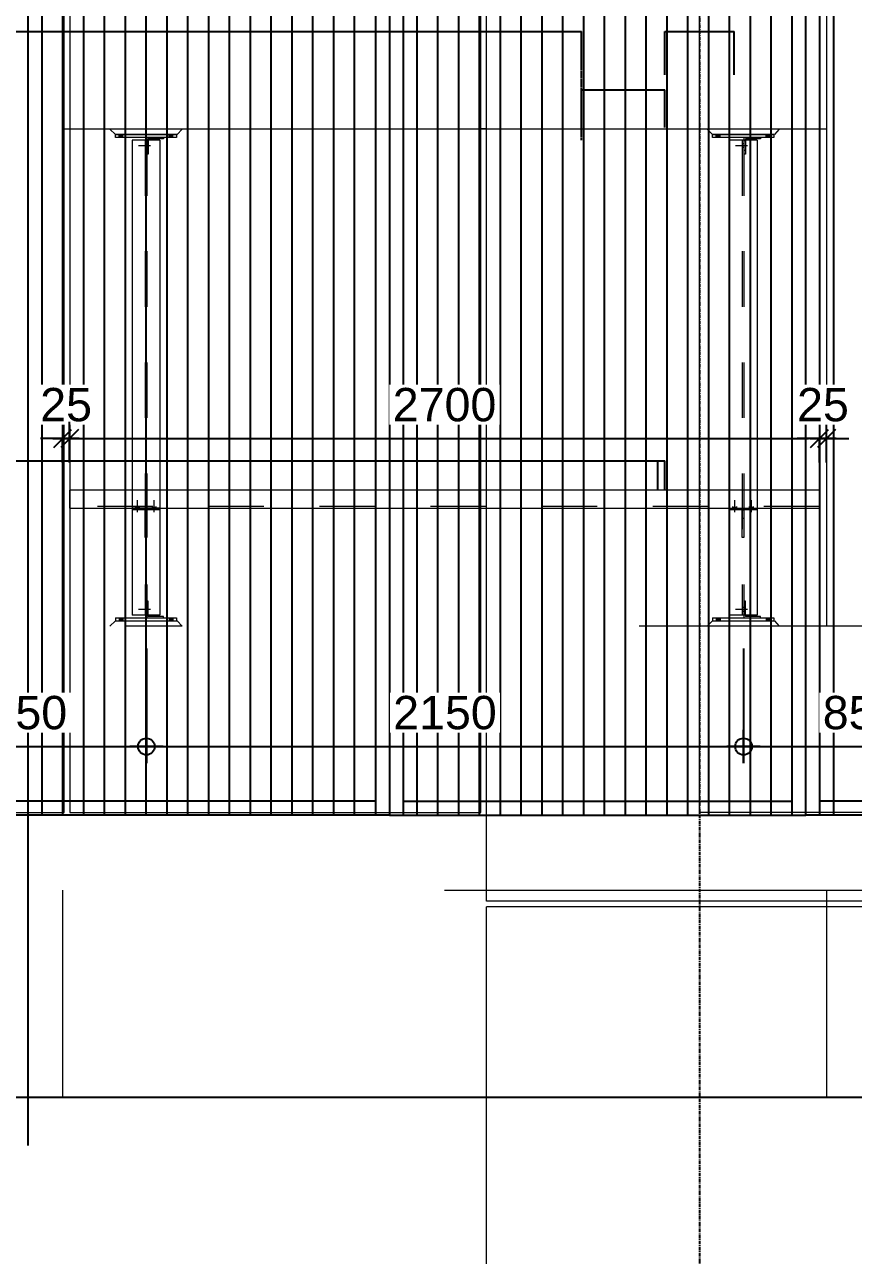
# Model space of a CAD drawing. Header units: millimetres. Extents: x 663313 to 1226001, y 1431724 to 1620898.
# Drawn here: x 1054395 to 1057379, y 1511690 to 1516121 of the extents above; entities that cross this region are included whole.
import ezdxf

# ---------------------------------------------------------------- set-up
doc = ezdxf.new("R2010")
doc.units = ezdxf.units.MM
for name, pattern in [('Grid Line', [22.225, 12.7, -3.175, 3.175, -3.175]), ('HIDDEN', [0.375, 0.25, -0.125]), ('XKITLINE00', [0]), ('XKITLINE02', [4, 2, -2])]:
    doc.linetypes.add(name, pattern=pattern)
doc.layers.add('000 - 0_HIDE_OBJ_FRAMING_DEF_SUB', color=7, linetype='Continuous', plot=False)
for name, color, linetype, lineweight in [('A-FLOR-E', 7, 'Continuous', 9), ('A-GENM', 7, 'Continuous', 9), ('Bolt', 7, 'Continuous', 0), ('Part', 7, 'Continuous', 0)]:
    doc.layers.add(name, color=color, linetype=linetype, lineweight=lineweight)
doc.layers.add('DIM', color=7, linetype='Continuous')
doc.styles.add('Arial', font='arial.ttf')
doc.dimstyles.new('Dim - 40 - Cen', dxfattribs={"dimscale": 0.04, "dimtxt": 3, "dimasz": 1, "dimexe": 0, "dimexo": 2.5, "dimgap": 1.5, "dimtad": 1, "dimdec": 0, "dimlfac": 1000, "dimzin": 1, "dimdsep": 46, "dimtxsty": 'Arial', "dimblk": 'CEN1', "dimcen": 0.09, "dimclrd": 7, "dimclre": 7, "dimclrt": 7, "dimadec": 0, "dimazin": 0, "dimtfac": 1, "dimtdec": 0, "dimtix": 1, "dimtofl": 0, "dimtmove": 2, "dimatfit": 3, "dimfxl": 1, "dimtfill": 1, "dimtfillclr": 256, "dimtolj": 1, "dimtzin": 0, "dimarcsym": 0})
doc.dimstyles.new('Dim - 40 - End', dxfattribs={"dimscale": 0.04, "dimtxt": 3, "dimasz": 1, "dimexe": 0, "dimexo": 2.5, "dimgap": 1.5, "dimtad": 1, "dimdec": 0, "dimlfac": 1000, "dimzin": 1, "dimdsep": 46, "dimtxsty": 'Arial', "dimblk": 'END', "dimcen": 0.09, "dimclrd": 7, "dimclre": 7, "dimclrt": 7, "dimadec": 0, "dimazin": 0, "dimtfac": 1, "dimtdec": 0, "dimtix": 1, "dimtofl": 0, "dimtmove": 2, "dimatfit": 3, "dimfxl": 1, "dimtfill": 1, "dimtfillclr": 256, "dimtolj": 1, "dimtzin": 0, "dimarcsym": 0})

# ---------------------------------------------------------------- blocks, each defined once
blk = doc.blocks.new('*A27421196')
at = {"layer": '000 - 0_HIDE_OBJ_FRAMING_DEF_SUB', "color": 7, "linetype": 'XKITLINE02', "lineweight": 0}
for p, q in [((307.90058, 11.882036), (307.90058, 43.148703)), ((307.90058, -8.117964), (307.90058, 11.748703))]:
    blk.add_line(p, q, dxfattribs=at)
at = {"layer": '000 - 0_HIDE_OBJ_FRAMING_DEF_SUB', "color": 7, "linetype": 'XKITLINE00', "lineweight": 0}
for p, q in [((307.900591, 11.882036), (307.900591, 43.148703)), ((317.767257, 11.882036), (307.90058, 11.882036)), ((317.767257, 11.748703), (307.90058, 11.748703)), ((307.900591, -8.117964), (307.900591, 11.748703))]:
    blk.add_line(p, q, dxfattribs=at)
blk = doc.blocks.new('3')
at = {"layer": '000 - 0_HIDE_OBJ_FRAMING_DEF_SUB', "color": 7, "linetype": 'XKITLINE00', "lineweight": 0}
blk.add_line((663618.5508, 1524737.6681), (663618.5308, 1524737.6681), dxfattribs=at)
for points in [[(663614.0308, 1524739.5781), (663614.0308, 1524735.2081), (663612.5508, 1524735.2081), (663612.5508, 1524739.5781)], [(663615.5508, 1524739.5781), (663615.5508, 1524735.2081), (663617.0308, 1524735.2081), (663617.0308, 1524739.5781)], [(663617.0508, 1524739.5781), (663617.0508, 1524735.2081), (663618.5308, 1524735.2081), (663618.5308, 1524739.5781)]]:
    blk.add_lwpolyline(points, close=True, dxfattribs=at)
at = {"layer": '000 - 0_HIDE_OBJ_FRAMING_DEF_SUB', "color": 7, "lineweight": 0, "xscale": 0.15, "yscale": 0.15, "zscale": 0.15}
blk.add_blockref('*A27421196', (663572.3657, 1524733.1057), dxfattribs=at)
blk = doc.blocks.new('END')
at = {"color": 7}
for p, q in [((0, 1.5), (0, -1.5)), ((1.5, 0), (-1.5, 0)), ((-0.8, -0.8), (0.8, 0.8))]:
    blk.add_line(p, q, dxfattribs=at)
blk = doc.blocks.new('*D5283')
at = {"layer": '000 - 0_HIDE_OBJ_FRAMING_DEF_SUB', "color": 7, "lineweight": -2, "transparency": 16777216}
for p, q in [((1054249.8, 1515961.6), (1054249.8, 1516096.4)), ((1054249.9, 1516096.4), (1056399.8, 1516096.4)), ((1056399.8, 1515961.6), (1056399.8, 1516096.4))]:
    blk.add_line(p, q, dxfattribs=at)
at = {"layer": 'Defpoints', "color": 7, "transparency": 16777216}
for p in [(1056399.8, 1516096.4), (1054249.8, 1515961.5), (1056399.8, 1515961.5)]:
    blk.add_point(p, dxfattribs=at)
at = {"layer": '000 - 0_HIDE_OBJ_FRAMING_DEF_SUB', "color": 7, "lineweight": -2, "transparency": 16777216, "xscale": 0.04, "yscale": 0.04, "zscale": 0.04, "rotation": 180}
blk.add_blockref('END', (1054249.8, 1516096.4), dxfattribs=at)
at = {"layer": '000 - 0_HIDE_OBJ_FRAMING_DEF_SUB', "color": 7, "lineweight": -2, "transparency": 16777216, "xscale": 0.04, "yscale": 0.04, "zscale": 0.04}
blk.add_blockref('END', (1056399.8, 1516096.4), dxfattribs=at)
at = {"layer": '000 - 0_HIDE_OBJ_FRAMING_DEF_SUB', "color": 7, "transparency": 16777216, "insert": (1055324.8, 1516096.5), "char_height": 0.12, "attachment_point": 5, "style": 'Arial', "bg_fill": 3, "box_fill_scale": 1.1, "bg_fill_color": 256, "bg_fill_true_color": 13158600, "bg_fill_transparency": 0}
blk.add_mtext('\\A1;2150000', dxfattribs=at)
blk = doc.blocks.new('*D5284')
at = {"layer": '000 - 0_HIDE_OBJ_FRAMING_DEF_SUB', "color": 7, "lineweight": -2, "transparency": 16777216}
for p, q in [((1056399.6, 1515750.1), (1056399.6, 1515886.3)), ((1056399.6, 1515886.3), (1056699.8, 1515886.3)), ((1056699.8, 1515750.1), (1056699.8, 1515886.3))]:
    blk.add_line(p, q, dxfattribs=at)
at = {"layer": 'Defpoints', "color": 7, "transparency": 16777216}
for p in [(1056699.8, 1515886.3), (1056399.6, 1515750), (1056699.8, 1515750)]:
    blk.add_point(p, dxfattribs=at)
at = {"layer": '000 - 0_HIDE_OBJ_FRAMING_DEF_SUB', "color": 7, "lineweight": -2, "transparency": 16777216, "xscale": 0.04, "yscale": 0.04, "zscale": 0.04, "rotation": 180}
blk.add_blockref('END', (1056399.6, 1515886.3), dxfattribs=at)
at = {"layer": '000 - 0_HIDE_OBJ_FRAMING_DEF_SUB', "color": 7, "lineweight": -2, "transparency": 16777216, "xscale": 0.04, "yscale": 0.04, "zscale": 0.04}
blk.add_blockref('END', (1056699.8, 1515886.3), dxfattribs=at)
at = {"layer": '000 - 0_HIDE_OBJ_FRAMING_DEF_SUB', "color": 7, "transparency": 16777216, "insert": (1056549.7, 1515886.4), "char_height": 0.12, "attachment_point": 5, "style": 'Arial', "bg_fill": 3, "box_fill_scale": 1.1, "bg_fill_color": 256, "bg_fill_true_color": 13158600, "bg_fill_transparency": 0}
blk.add_mtext('\\A1;300262', dxfattribs=at)
blk = doc.blocks.new('*D5285')
at = {"layer": '000 - 0_HIDE_OBJ_FRAMING_DEF_SUB', "color": 7, "lineweight": -2, "transparency": 16777216}
for p, q in [((1056699.6, 1515940.1), (1056699.6, 1516096.4)), ((1056699.6, 1516096.4), (1056949.8, 1516096.4)), ((1056949.8, 1515940.1), (1056949.8, 1516096.4))]:
    blk.add_line(p, q, dxfattribs=at)
at = {"layer": 'Defpoints', "color": 7, "transparency": 16777216}
for p in [(1056949.8, 1516096.4), (1056699.6, 1515940), (1056949.8, 1515940)]:
    blk.add_point(p, dxfattribs=at)
at = {"layer": '000 - 0_HIDE_OBJ_FRAMING_DEF_SUB', "color": 7, "lineweight": -2, "transparency": 16777216, "xscale": 0.04, "yscale": 0.04, "zscale": 0.04, "rotation": 180}
blk.add_blockref('END', (1056699.6, 1516096.4), dxfattribs=at)
at = {"layer": '000 - 0_HIDE_OBJ_FRAMING_DEF_SUB', "color": 7, "lineweight": -2, "transparency": 16777216, "xscale": 0.04, "yscale": 0.04, "zscale": 0.04}
blk.add_blockref('END', (1056949.8, 1516096.4), dxfattribs=at)
at = {"layer": '000 - 0_HIDE_OBJ_FRAMING_DEF_SUB', "color": 7, "transparency": 16777216, "insert": (1056824.7, 1516096.5), "char_height": 0.12, "attachment_point": 5, "style": 'Arial', "bg_fill": 3, "box_fill_scale": 1.1, "bg_fill_color": 256, "bg_fill_true_color": 13158600, "bg_fill_transparency": 0}
blk.add_mtext('\\A1;250262', dxfattribs=at)
blk = doc.blocks.new('*D5296')
at = {"layer": '000 - 0_HIDE_OBJ_FRAMING_DEF_SUB', "color": 7, "lineweight": -2, "transparency": 16777216}
for p, q in [((1053974.8, 1514448.1), (1053974.8, 1514550.8)), ((1053974.9, 1514550.8), (1056674.8, 1514550.8)), ((1056674.8, 1514448.1), (1056674.8, 1514550.8))]:
    blk.add_line(p, q, dxfattribs=at)
at = {"layer": 'Defpoints', "color": 7, "transparency": 16777216}
for p in [(1056674.8, 1514550.8), (1053974.8, 1514448), (1056674.8, 1514448)]:
    blk.add_point(p, dxfattribs=at)
at = {"layer": '000 - 0_HIDE_OBJ_FRAMING_DEF_SUB', "color": 7, "lineweight": -2, "transparency": 16777216, "xscale": 0.04, "yscale": 0.04, "zscale": 0.04, "rotation": 180}
blk.add_blockref('END', (1053974.8, 1514550.8), dxfattribs=at)
at = {"layer": '000 - 0_HIDE_OBJ_FRAMING_DEF_SUB', "color": 7, "lineweight": -2, "transparency": 16777216, "xscale": 0.04, "yscale": 0.04, "zscale": 0.04}
blk.add_blockref('END', (1056674.8, 1514550.8), dxfattribs=at)
at = {"layer": '000 - 0_HIDE_OBJ_FRAMING_DEF_SUB', "color": 7, "transparency": 16777216, "insert": (1055324.8, 1514550.9), "char_height": 0.12, "attachment_point": 5, "style": 'Arial', "bg_fill": 3, "box_fill_scale": 1.1, "bg_fill_color": 256, "bg_fill_true_color": 13158600, "bg_fill_transparency": 0}
blk.add_mtext('\\A1;2700000', dxfattribs=at)
blk = doc.blocks.new('*D5297')
at = {"layer": '000 - 0_HIDE_OBJ_FRAMING_DEF_SUB', "color": 7, "lineweight": -2, "transparency": 16777216}
for p, q in [((1056674.8, 1514448.1), (1056674.8, 1514550.8)), ((1056674.9, 1514550.8), (1056699.5, 1514550.8)), ((1056699.6, 1514448.1), (1056699.6, 1514550.8))]:
    blk.add_line(p, q, dxfattribs=at)
at = {"layer": 'Defpoints', "color": 7, "transparency": 16777216}
for p in [(1056674.8, 1514448), (1056699.6, 1514448)]:
    blk.add_point(p, dxfattribs=at)
at = {"layer": '000 - 0_HIDE_OBJ_FRAMING_DEF_SUB', "color": 7, "lineweight": -2, "transparency": 16777216, "xscale": 0.04, "yscale": 0.04, "zscale": 0.04, "rotation": 180}
blk.add_blockref('END', (1056674.8, 1514550.8), dxfattribs=at)
at = {"layer": '000 - 0_HIDE_OBJ_FRAMING_DEF_SUB', "color": 7, "lineweight": -2, "transparency": 16777216, "xscale": 0.04, "yscale": 0.04, "zscale": 0.04}
blk.add_blockref('END', (1056699.6, 1514550.8), dxfattribs=at)
at = {"layer": '000 - 0_HIDE_OBJ_FRAMING_DEF_SUB', "color": 7, "transparency": 16777216, "insert": (1056687.2, 1514550.9), "char_height": 0.12, "attachment_point": 5, "style": 'Arial', "bg_fill": 3, "box_fill_scale": 1.1, "bg_fill_color": 256, "bg_fill_true_color": 13158600, "bg_fill_transparency": 0}
blk.add_mtext('\\A1;24738', dxfattribs=at)
at = {"layer": 'Defpoints', "color": 7, "transparency": 16777216}
blk.add_point((1056699.6, 1514550.8), dxfattribs=at)
blk = doc.blocks.new('*A25263102')
at = {"layer": 'Part', "color": 7, "linetype": 'XKITLINE00', "lineweight": 0}
for p, q in [((380.729499, 90.984542), (380.729499, 90.334542)), ((407.729499, 90.984542), (380.729499, 90.984542)), ((407.729499, 90.334542), (407.729499, 90.984542)), ((380.729499, 90.334542), (407.729499, 90.334542))]:
    blk.add_line(p, q, dxfattribs=at)
at = {"layer": 'Part', "color": 7, "linetype": 'XKITLINE02', "lineweight": 0}
blk.add_line((407.729499, 90.394542), (380.729499, 90.394542), dxfattribs=at)
blk = doc.blocks.new('*A25273103')
at = {"layer": 'Part', "color": 7, "linetype": 'XKITLINE00', "lineweight": 0}
for p, q in [((383.979501, 103.584542), (382.979501, 103.584542)), ((382.979501, 103.584542), (382.979501, 90.984542)), ((383.979501, 103.584542), (383.979501, 90.984542)), ((382.979501, 90.274542), (382.979501, 86.484542)), ((383.979501, 90.274542), (383.979501, 86.484542)), ((383.979501, 86.484542), (382.979501, 86.484542))]:
    blk.add_line(p, q, dxfattribs=at)
at = {"layer": 'Part', "color": 7, "linetype": 'XKITLINE02', "lineweight": 0}
for p, q in [((383.449501, 103.584542), (383.449501, 86.484542)), ((383.509501, 103.584542), (383.509501, 86.484542)), ((382.979501, 90.984542), (382.979501, 90.274542)), ((383.979501, 90.984542), (383.979501, 90.274542))]:
    blk.add_line(p, q, dxfattribs=at)
blk = doc.blocks.new('*A25283104')
at = {"layer": 'Part', "color": 7, "linetype": 'XKITLINE00', "lineweight": 0}
for p, q in [((404.479501, 103.584542), (404.479501, 90.984542)), ((405.479501, 103.584542), (404.479501, 103.584542)), ((405.479501, 103.584542), (405.479501, 90.984542)), ((404.479501, 90.274542), (404.479501, 86.484542)), ((405.479501, 90.274542), (405.479501, 86.484542)), ((405.479501, 86.484542), (404.479501, 86.484542))]:
    blk.add_line(p, q, dxfattribs=at)
at = {"layer": 'Part', "color": 7, "linetype": 'XKITLINE02', "lineweight": 0}
for p, q in [((404.949501, 103.584542), (404.949501, 86.484542)), ((405.009501, 103.584542), (405.009501, 86.484542)), ((404.479501, 90.984542), (404.479501, 90.274542)), ((405.479501, 90.984542), (405.479501, 90.274542))]:
    blk.add_line(p, q, dxfattribs=at)
blk = doc.blocks.new('*A31313386')
at = {"layer": 'Part', "color": 7, "linetype": 'XKITLINE02', "lineweight": 0}
for p, q in [((405.059501, 86.984542), (405.009501, 86.984542)), ((405.009501, 86.984542), (405.009501, 86.484542)), ((405.059501, 86.484542), (405.059501, 86.984542)), ((405.009501, 86.384542), (405.609501, 86.384542))]:
    blk.add_line(p, q, dxfattribs=at)
at = {"layer": 'Part', "color": 7, "linetype": 'XKITLINE00', "lineweight": 0}
for p, q in [((405.009501, 86.484542), (405.009501, 86.384542)), ((405.059501, 86.484542), (405.059501, 86.434542)), ((405.609501, 86.434542), (405.059501, 86.434542)), ((405.609501, 86.384542), (405.609501, 86.434542))]:
    blk.add_line(p, q, dxfattribs=at)
blk = doc.blocks.new('*A31323387')
at = {"layer": 'Part', "color": 7, "linetype": 'XKITLINE00', "lineweight": 0}
for p, q in [((403.879501, 86.384542), (406.079501, 86.384542)), ((403.879501, 86.384542), (403.879501, 86.284542)), ((403.879501, 86.284542), (406.079501, 86.284542)), ((406.079501, 86.384542), (406.079501, 86.284542))]:
    blk.add_line(p, q, dxfattribs=at)
blk = doc.blocks.new('*A31333388')
at = {"layer": 'Bolt'}
for points in [[(382.65, 86.385), (382.65, 86.285), (382.51, 86.285), (382.51, 86.385)], [(384.45, 86.385), (384.45, 86.285), (384.31, 86.285), (384.31, 86.385)]]:
    blk.add_hatch(color=7, dxfattribs=at).paths.add_polyline_path(points, flags=17)
at = {"layer": 'Bolt', "color": 7, "linetype": 'XKITLINE00', "lineweight": 0}
for p, q in [((382.51, 86.385), (382.51, 86.285)), ((382.58, 86.385), (382.58, 86.285)), ((382.65, 86.385), (382.65, 86.285)), ((384.31, 86.385), (384.31, 86.285)), ((384.38, 86.385), (384.38, 86.285)), ((384.45, 86.385), (384.45, 86.285))]:
    blk.add_line(p, q, dxfattribs=at)
blk = doc.blocks.new('*A31343389')
at = {"layer": 'Bolt', "color": 7, "linetype": 'XKITLINE02', "lineweight": 0}
for p, q in [((383.559501, 86.854542), (383.509501, 86.854542)), ((383.638701, 86.684542), (383.209501, 86.684542)), ((383.509501, 86.754542), (383.449501, 86.754542)), ((383.509501, 86.614542), (383.449501, 86.614542)), ((383.559501, 86.514542), (383.509501, 86.514542))]:
    blk.add_line(p, q, dxfattribs=at)
blk = doc.blocks.new('*A31353390')
at = {"layer": 'Part', "color": 7, "linetype": 'XKITLINE00', "lineweight": 0}
for p, q in [((382.179501, 86.084542), (382.379501, 86.284542)), ((382.379501, 86.284542), (384.609501, 86.284542)), ((384.609501, 86.284542), (384.779501, 86.084542))]:
    blk.add_line(p, q, dxfattribs=at)
at = {"layer": 'Part', "color": 7, "linetype": 'XKITLINE02', "lineweight": 0}
blk.add_line((384.779501, 86.084542), (382.179501, 86.084542), dxfattribs=at)
blk = doc.blocks.new('*A31363391')
at = {"layer": 'Part', "color": 7, "linetype": 'XKITLINE02', "lineweight": 0}
for p, q in [((383.559501, 86.984542), (383.509501, 86.984542)), ((383.509501, 86.984542), (383.509501, 86.484542)), ((383.559501, 86.484542), (383.559501, 86.984542)), ((383.509501, 86.384542), (384.109501, 86.384542))]:
    blk.add_line(p, q, dxfattribs=at)
at = {"layer": 'Part', "color": 7, "linetype": 'XKITLINE00', "lineweight": 0}
for p, q in [((383.509501, 86.484542), (383.509501, 86.384542)), ((383.559501, 86.484542), (383.559501, 86.434542)), ((384.109501, 86.434542), (383.559501, 86.434542)), ((384.109501, 86.384542), (384.109501, 86.434542))]:
    blk.add_line(p, q, dxfattribs=at)
blk = doc.blocks.new('*A31373392')
at = {"layer": 'Part', "color": 7, "linetype": 'XKITLINE00', "lineweight": 0}
for p, q in [((382.379501, 86.384542), (384.579501, 86.384542)), ((382.379501, 86.384542), (382.379501, 86.284542)), ((382.379501, 86.284542), (384.579501, 86.284542)), ((384.579501, 86.384542), (384.579501, 86.284542))]:
    blk.add_line(p, q, dxfattribs=at)
blk = doc.blocks.new('*A31433398')
at = {"layer": 'Part', "color": 7, "linetype": 'XKITLINE00', "lineweight": 0}
for p, q in [((403.679501, 86.084542), (403.879501, 86.284542)), ((403.879501, 86.284542), (406.109501, 86.284542)), ((406.109501, 86.284542), (406.279501, 86.084542))]:
    blk.add_line(p, q, dxfattribs=at)
at = {"layer": 'Part', "color": 7, "linetype": 'XKITLINE02', "lineweight": 0}
blk.add_line((406.279501, 86.084542), (403.679501, 86.084542), dxfattribs=at)
blk = doc.blocks.new('*A31443399')
at = {"layer": 'Bolt', "color": 7, "linetype": 'XKITLINE02', "lineweight": 0}
for p, q in [((405.059501, 86.854542), (405.009501, 86.854542)), ((405.138701, 86.684542), (404.709501, 86.684542)), ((405.009501, 86.754542), (404.949501, 86.754542)), ((405.009501, 86.614542), (404.949501, 86.614542)), ((405.059501, 86.514542), (405.009501, 86.514542))]:
    blk.add_line(p, q, dxfattribs=at)
blk = doc.blocks.new('*A31453400')
at = {"layer": 'Bolt'}
for points in [[(404.15, 86.385), (404.15, 86.285), (404.01, 86.285), (404.01, 86.385)], [(405.95, 86.385), (405.95, 86.285), (405.81, 86.285), (405.81, 86.385)]]:
    blk.add_hatch(color=7, dxfattribs=at).paths.add_polyline_path(points, flags=17)
at = {"layer": 'Bolt', "color": 7, "linetype": 'XKITLINE00', "lineweight": 0}
for p, q in [((404.01, 86.385), (404.01, 86.285)), ((404.08, 86.385), (404.08, 86.285)), ((404.15, 86.385), (404.15, 86.285)), ((405.81, 86.385), (405.81, 86.285)), ((405.88, 86.385), (405.88, 86.285)), ((405.95, 86.385), (405.95, 86.285))]:
    blk.add_line(p, q, dxfattribs=at)
blk = doc.blocks.new('*A31463401')
at = {"layer": 'Part', "color": 7, "linetype": 'XKITLINE00', "lineweight": 0}
for p, q in [((404.949501, 89.274542), (404.949501, 90.274542)), ((404.949501, 90.274542), (405.009501, 90.274542)), ((404.949501, 89.974542), (405.009501, 89.974542)), ((405.009501, 90.274542), (405.009501, 89.274542)), ((405.009501, 89.274542), (404.949501, 89.274542))]:
    blk.add_line(p, q, dxfattribs=at)
blk = doc.blocks.new('*A31473402')
at = {"layer": 'Part', "color": 7, "linetype": 'XKITLINE00', "lineweight": 0}
for p, q in [((404.479501, 90.274542), (404.479501, 90.334542)), ((405.479501, 90.274542), (404.479501, 90.274542)), ((405.479501, 90.334542), (405.479501, 90.274542))]:
    blk.add_line(p, q, dxfattribs=at)
at = {"layer": 'Part', "color": 7, "linetype": 'XKITLINE02', "lineweight": 0}
blk.add_line((404.479501, 90.334542), (405.479501, 90.334542), dxfattribs=at)
blk = doc.blocks.new('*A31483403')
at = {"layer": 'Bolt'}
for points in [[(404.61, 90.335), (404.61, 90.395), (404.75, 90.395), (404.75, 90.335)], [(405.21, 90.335), (405.21, 90.395), (405.35, 90.395), (405.35, 90.335)], [(404.61, 90.275), (404.61, 90.335), (404.75, 90.335), (404.75, 90.275)], [(405.21, 90.275), (405.21, 90.335), (405.35, 90.335), (405.35, 90.275)]]:
    blk.add_hatch(color=7, dxfattribs=at).paths.add_polyline_path(points, flags=17)
at = {"layer": 'Bolt', "color": 7, "linetype": 'XKITLINE00', "lineweight": 0}
for p, q in [((404.61, 90.335), (404.61, 90.395)), ((404.68, 90.195), (404.68, 90.625)), ((404.75, 90.335), (404.75, 90.395)), ((405.21, 90.335), (405.21, 90.395)), ((405.28, 90.195), (405.28, 90.625)), ((405.35, 90.335), (405.35, 90.395)), ((404.61, 90.275), (404.61, 90.335)), ((404.75, 90.275), (404.75, 90.335)), ((405.21, 90.275), (405.21, 90.335)), ((405.35, 90.275), (405.35, 90.335))]:
    blk.add_line(p, q, dxfattribs=at)
blk = doc.blocks.new('*A31523407')
at = {"layer": 'Part', "color": 7, "linetype": 'XKITLINE00', "lineweight": 0}
for p, q in [((383.449501, 89.274542), (383.449501, 90.274542)), ((383.449501, 90.274542), (383.509501, 90.274542)), ((383.449501, 89.974542), (383.509501, 89.974542)), ((383.509501, 90.274542), (383.509501, 89.274542)), ((383.509501, 89.274542), (383.449501, 89.274542))]:
    blk.add_line(p, q, dxfattribs=at)
blk = doc.blocks.new('*A31533408')
at = {"layer": 'Part', "color": 7, "linetype": 'XKITLINE00', "lineweight": 0}
for p, q in [((382.979501, 90.334542), (382.979501, 90.274542)), ((383.979501, 90.274542), (382.979501, 90.274542)), ((383.979501, 90.334542), (383.979501, 90.274542))]:
    blk.add_line(p, q, dxfattribs=at)
at = {"layer": 'Part', "color": 7, "linetype": 'XKITLINE02', "lineweight": 0}
blk.add_line((383.979501, 90.334542), (382.979501, 90.334542), dxfattribs=at)
blk = doc.blocks.new('*A31543409')
at = {"layer": 'Bolt'}
for points in [[(383.11, 90.335), (383.11, 90.395), (383.25, 90.395), (383.25, 90.335)], [(383.71, 90.335), (383.71, 90.395), (383.85, 90.395), (383.85, 90.335)], [(383.11, 90.275), (383.11, 90.335), (383.25, 90.335), (383.25, 90.275)], [(383.71, 90.275), (383.71, 90.335), (383.85, 90.335), (383.85, 90.275)]]:
    blk.add_hatch(color=7, dxfattribs=at).paths.add_polyline_path(points, flags=17)
at = {"layer": 'Bolt', "color": 7, "linetype": 'XKITLINE00', "lineweight": 0}
for p, q in [((383.11, 90.335), (383.11, 90.395)), ((383.18, 90.195), (383.18, 90.625)), ((383.25, 90.335), (383.25, 90.395)), ((383.71, 90.335), (383.71, 90.395)), ((383.78, 90.195), (383.78, 90.625)), ((383.85, 90.335), (383.85, 90.395)), ((383.11, 90.275), (383.11, 90.335)), ((383.25, 90.275), (383.25, 90.335)), ((383.71, 90.275), (383.71, 90.335)), ((383.85, 90.275), (383.85, 90.335))]:
    blk.add_line(p, q, dxfattribs=at)
blk = doc.blocks.new('*A31743426')
at = {"layer": 'Part', "color": 7, "linetype": 'XKITLINE00', "lineweight": 0}
for p, q in [((383.509501, 103.684542), (383.509501, 103.584542)), ((384.109501, 103.684542), (384.109501, 103.634542)), ((383.559501, 103.634542), (383.559501, 103.584542)), ((384.109501, 103.634542), (383.559501, 103.634542))]:
    blk.add_line(p, q, dxfattribs=at)
at = {"layer": 'Part', "color": 7, "linetype": 'XKITLINE02', "lineweight": 0}
for p, q in [((384.109501, 103.684542), (383.509501, 103.684542)), ((383.509501, 103.584542), (383.509501, 103.084542)), ((383.559501, 103.584542), (383.559501, 103.084542)), ((383.559501, 103.084542), (383.509501, 103.084542))]:
    blk.add_line(p, q, dxfattribs=at)
blk = doc.blocks.new('*A31753427')
at = {"layer": 'Part', "color": 7, "linetype": 'XKITLINE00', "lineweight": 0}
for p, q in [((382.179501, 103.984542), (382.379501, 103.784542)), ((384.609501, 103.784542), (382.379501, 103.784542)), ((384.779501, 103.984542), (384.609501, 103.784542))]:
    blk.add_line(p, q, dxfattribs=at)
at = {"layer": 'Part', "color": 7, "linetype": 'XKITLINE02', "lineweight": 0}
blk.add_line((384.779501, 103.984542), (382.179501, 103.984542), dxfattribs=at)
blk = doc.blocks.new('*A31763428')
at = {"layer": 'Part', "color": 7, "linetype": 'XKITLINE00', "lineweight": 0}
for p, q in [((382.379501, 103.684542), (382.379501, 103.784542)), ((382.379501, 103.784542), (384.579501, 103.784542)), ((384.579501, 103.684542), (382.379501, 103.684542)), ((384.579501, 103.784542), (384.579501, 103.684542))]:
    blk.add_line(p, q, dxfattribs=at)
blk = doc.blocks.new('*A31823434')
at = {"layer": 'Bolt', "color": 7, "linetype": 'XKITLINE02', "lineweight": 0}
for p, q in [((383.638701, 103.384542), (383.209501, 103.384542)), ((383.509501, 103.454542), (383.449501, 103.454542)), ((383.509501, 103.314542), (383.449501, 103.314542)), ((383.559501, 103.554542), (383.509501, 103.554542)), ((383.559501, 103.214542), (383.509501, 103.214542))]:
    blk.add_line(p, q, dxfattribs=at)
blk = doc.blocks.new('*A31833435')
at = {"layer": 'Bolt'}
for points in [[(382.65, 103.785), (382.65, 103.685), (382.51, 103.685), (382.51, 103.785)], [(384.45, 103.785), (384.45, 103.685), (384.31, 103.685), (384.31, 103.785)]]:
    blk.add_hatch(color=7, dxfattribs=at).paths.add_polyline_path(points, flags=17)
at = {"layer": 'Bolt', "color": 7, "linetype": 'XKITLINE00', "lineweight": 0}
for p, q in [((382.51, 103.685), (382.51, 103.785)), ((382.58, 103.685), (382.58, 103.785)), ((382.65, 103.685), (382.65, 103.785)), ((384.31, 103.685), (384.31, 103.785)), ((384.38, 103.685), (384.38, 103.785)), ((384.45, 103.685), (384.45, 103.785))]:
    blk.add_line(p, q, dxfattribs=at)
blk = doc.blocks.new('*A31943436')
at = {"layer": 'Part', "color": 7, "linetype": 'XKITLINE00', "lineweight": 0}
for p, q in [((403.879501, 103.684542), (403.879501, 103.784542)), ((403.879501, 103.784542), (406.079501, 103.784542)), ((406.079501, 103.684542), (403.879501, 103.684542)), ((406.079501, 103.784542), (406.079501, 103.684542))]:
    blk.add_line(p, q, dxfattribs=at)
blk = doc.blocks.new('*A31953437')
at = {"layer": 'Part', "color": 7, "linetype": 'XKITLINE00', "lineweight": 0}
for p, q in [((403.679501, 103.984542), (403.879501, 103.784542)), ((406.109501, 103.784542), (403.879501, 103.784542)), ((406.279501, 103.984542), (406.109501, 103.784542))]:
    blk.add_line(p, q, dxfattribs=at)
at = {"layer": 'Part', "color": 7, "linetype": 'XKITLINE02', "lineweight": 0}
blk.add_line((406.279501, 103.984542), (403.679501, 103.984542), dxfattribs=at)
blk = doc.blocks.new('*A31963438')
at = {"layer": 'Part', "color": 7, "linetype": 'XKITLINE00', "lineweight": 0}
for p, q in [((405.009501, 103.684542), (405.009501, 103.584542)), ((405.609501, 103.684542), (405.609501, 103.634542)), ((405.059501, 103.634542), (405.059501, 103.584542)), ((405.609501, 103.634542), (405.059501, 103.634542))]:
    blk.add_line(p, q, dxfattribs=at)
at = {"layer": 'Part', "color": 7, "linetype": 'XKITLINE02', "lineweight": 0}
for p, q in [((405.609501, 103.684542), (405.009501, 103.684542)), ((405.009501, 103.584542), (405.009501, 103.084542)), ((405.059501, 103.584542), (405.059501, 103.084542)), ((405.059501, 103.084542), (405.009501, 103.084542))]:
    blk.add_line(p, q, dxfattribs=at)
blk = doc.blocks.new('*A31973439')
at = {"layer": 'Bolt', "color": 7, "linetype": 'XKITLINE02', "lineweight": 0}
for p, q in [((405.138701, 103.384542), (404.709501, 103.384542)), ((405.009501, 103.454542), (404.949501, 103.454542)), ((405.009501, 103.314542), (404.949501, 103.314542)), ((405.059501, 103.554542), (405.009501, 103.554542)), ((405.059501, 103.214542), (405.009501, 103.214542))]:
    blk.add_line(p, q, dxfattribs=at)
blk = doc.blocks.new('*A31983440')
at = {"layer": 'Bolt'}
for points in [[(404.15, 103.785), (404.15, 103.685), (404.01, 103.685), (404.01, 103.785)], [(405.95, 103.785), (405.95, 103.685), (405.81, 103.685), (405.81, 103.785)]]:
    blk.add_hatch(color=7, dxfattribs=at).paths.add_polyline_path(points, flags=17)
at = {"layer": 'Bolt', "color": 7, "linetype": 'XKITLINE00', "lineweight": 0}
for p, q in [((404.01, 103.685), (404.01, 103.785)), ((404.08, 103.685), (404.08, 103.785)), ((404.15, 103.685), (404.15, 103.785)), ((405.81, 103.685), (405.81, 103.785)), ((405.88, 103.685), (405.88, 103.785)), ((405.95, 103.685), (405.95, 103.785))]:
    blk.add_line(p, q, dxfattribs=at)
blk = doc.blocks.new('GM_Louver Grill Vertical Z1 - Z Profile-V256-ENT 4 ELE-2 sheet')
at = {"layer": '000 - 0_HIDE_OBJ_FRAMING_DEF_SUB', "color": 7}
blk.add_line((-142238.2, 105670), (-142238.2, 110050), dxfattribs=at)
blk = doc.blocks.new('5')
at = {"layer": '000 - 0_HIDE_OBJ_FRAMING_DEF_SUB', "color": 7}
for p, q in [((1860226.1, 110050), (1860226.1, 105670)), ((1860326.1, 110050), (1860326.1, 105670)), ((1861726.1, 105670), (1861726.1, 110050)), ((1861826.1, 105670), (1861826.1, 110050)), ((1860226.1, 105720), (1858826.1, 105720)), ((1860326.1, 105720), (1861726.1, 105720)), ((1863226.1, 105720), (1861826.1, 105720))]:
    blk.add_line(p, q, dxfattribs=at)
for points in [[(1858776.1, 110050), (1860276.1, 110050), (1860276.1, 105670), (1858776.1, 105670)], [(1861776.1, 110050), (1860276.1, 110050), (1860276.1, 105670), (1861776.1, 105670)], [(1861776.1, 110050), (1863276.1, 110050), (1863276.1, 105670), (1861776.1, 105670)]]:
    blk.add_lwpolyline(points, close=True, dxfattribs=at)
at = {"layer": 'A-GENM', "color": 7}
for p in [(2001264.3, 0), (2001339.3, 0), (2001414.3, 0), (2001489.3, 0), (2001564.3, 0), (2001639.3, 0), (2001714.3, 0), (2001789.3, 0), (2001864.3, 0), (2001939.3, 0), (2002014.3, 0), (2002089.3, 0), (2002164.3, 0), (2002239.3, 0), (2002314.3, 0), (2002389.3, 0), (2002614.3, 0), (2002689.3, 0), (2002764.3, 0), (2002839.3, 0), (2002914.3, 0), (2002989.3, 0), (2003064.3, 0), (2003139.3, 0), (2003214.3, 0), (2003289.3, 0), (2003364.3, 0), (2003439.3, 0), (2003514.3, 0), (2003589.3, 0), (2003664.3, 0), (2003739.3, 0), (2003814.3, 0), (2003889.3, 0), (2004114.3, 0)]:
    blk.add_blockref('GM_Louver Grill Vertical Z1 - Z Profile-V256-ENT 4 ELE-2 sheet', p, dxfattribs=at)
blk = doc.blocks.new('CEN1')
at = {"color": 7}
for p, q in [((0, 1.5), (0, -1.5)), ((1.5, 0), (-1.5, 0))]:
    blk.add_line(p, q, dxfattribs=at)
blk.add_circle((0, 0), 0.75, dxfattribs=at)
blk = doc.blocks.new('*D5127')
at = {"layer": '000 - 0_HIDE_OBJ_FRAMING_DEF_SUB', "color": 7, "lineweight": -2, "transparency": 16777216}
for p, q in [((22.0358, -0.08), (22.0358, -0.4329)), ((22.8858, -0.08), (22.8858, -0.4329)), ((22.0758, -0.4329), (22.8458, -0.4329))]:
    blk.add_line(p, q, dxfattribs=at)
at = {"layer": 'Defpoints', "color": 7, "transparency": 16777216}
for p in [(22.0358, 0.02), (22.8858, 0.02), (22.8858, -0.4329)]:
    blk.add_point(p, dxfattribs=at)
at = {"layer": '000 - 0_HIDE_OBJ_FRAMING_DEF_SUB', "color": 7, "lineweight": -2, "transparency": 16777216, "xscale": 0.04, "yscale": 0.04, "zscale": 0.04, "rotation": 180}
blk.add_blockref('CEN1', (22.0358, -0.4329), dxfattribs=at)
at = {"layer": '000 - 0_HIDE_OBJ_FRAMING_DEF_SUB', "color": 7, "lineweight": -2, "transparency": 16777216, "xscale": 0.04, "yscale": 0.04, "zscale": 0.04}
blk.add_blockref('CEN1', (22.8858, -0.4329), dxfattribs=at)
at = {"layer": '000 - 0_HIDE_OBJ_FRAMING_DEF_SUB', "color": 7, "transparency": 16777216, "insert": (22.4608, -0.3116), "char_height": 0.12, "attachment_point": 5, "style": 'Arial', "bg_fill": 3, "box_fill_scale": 1.1, "bg_fill_color": 256, "bg_fill_true_color": 13158600, "bg_fill_transparency": 0}
blk.add_mtext('\\A1;850', dxfattribs=at)
blk = doc.blocks.new('*D5128')
at = {"layer": '000 - 0_HIDE_OBJ_FRAMING_DEF_SUB', "color": 7, "lineweight": -2, "transparency": 16777216}
for p, q in [((22.8858, -0.08), (22.8858, -0.4329)), ((25.0358, -0.08), (25.0358, -0.4329)), ((22.9258, -0.4329), (24.9958, -0.4329))]:
    blk.add_line(p, q, dxfattribs=at)
at = {"layer": 'Defpoints', "color": 7, "transparency": 16777216}
for p in [(22.8858, 0.02), (25.0358, 0.02), (25.0358, -0.4329)]:
    blk.add_point(p, dxfattribs=at)
at = {"layer": '000 - 0_HIDE_OBJ_FRAMING_DEF_SUB', "color": 7, "lineweight": -2, "transparency": 16777216, "xscale": 0.04, "yscale": 0.04, "zscale": 0.04, "rotation": 180}
blk.add_blockref('CEN1', (22.8858, -0.4329), dxfattribs=at)
at = {"layer": '000 - 0_HIDE_OBJ_FRAMING_DEF_SUB', "color": 7, "lineweight": -2, "transparency": 16777216, "xscale": 0.04, "yscale": 0.04, "zscale": 0.04}
blk.add_blockref('CEN1', (25.0358, -0.4329), dxfattribs=at)
at = {"layer": '000 - 0_HIDE_OBJ_FRAMING_DEF_SUB', "color": 7, "transparency": 16777216, "insert": (23.9608, -0.3116), "char_height": 0.12, "attachment_point": 5, "style": 'Arial', "bg_fill": 3, "box_fill_scale": 1.1, "bg_fill_color": 256, "bg_fill_true_color": 13158600, "bg_fill_transparency": 0}
blk.add_mtext('\\A1;2150', dxfattribs=at)
blk = doc.blocks.new('*D5129')
at = {"layer": '000 - 0_HIDE_OBJ_FRAMING_DEF_SUB', "color": 7, "lineweight": -2, "transparency": 16777216}
for p, q in [((25.0358, -0.08), (25.0358, -0.4329)), ((25.8858, -0.08), (25.8858, -0.4329)), ((25.0758, -0.4329), (25.8458, -0.4329))]:
    blk.add_line(p, q, dxfattribs=at)
at = {"layer": 'Defpoints', "color": 7, "transparency": 16777216}
for p in [(25.0358, 0.02), (25.8858, 0.02), (25.8858, -0.4329)]:
    blk.add_point(p, dxfattribs=at)
at = {"layer": '000 - 0_HIDE_OBJ_FRAMING_DEF_SUB', "color": 7, "lineweight": -2, "transparency": 16777216, "xscale": 0.04, "yscale": 0.04, "zscale": 0.04, "rotation": 180}
blk.add_blockref('CEN1', (25.0358, -0.4329), dxfattribs=at)
at = {"layer": '000 - 0_HIDE_OBJ_FRAMING_DEF_SUB', "color": 7, "lineweight": -2, "transparency": 16777216, "xscale": 0.04, "yscale": 0.04, "zscale": 0.04}
blk.add_blockref('CEN1', (25.8858, -0.4329), dxfattribs=at)
at = {"layer": '000 - 0_HIDE_OBJ_FRAMING_DEF_SUB', "color": 7, "transparency": 16777216, "insert": (25.4608, -0.3116), "char_height": 0.12, "attachment_point": 5, "style": 'Arial', "bg_fill": 3, "box_fill_scale": 1.1, "bg_fill_color": 256, "bg_fill_true_color": 13158600, "bg_fill_transparency": 0}
blk.add_mtext('\\A1;850', dxfattribs=at)
blk = doc.blocks.new('*D5160')
at = {"layer": '000 - 0_HIDE_OBJ_FRAMING_DEF_SUB', "color": 7, "lineweight": -2, "transparency": 16777216}
for p, q in [((22.5443, 0.6758), (22.5043, 0.6758)), ((22.5843, 0.59), (22.5843, 0.6758)), ((22.6093, 0.59), (22.6093, 0.6758)), ((22.6493, 0.6758), (22.6893, 0.6758))]:
    blk.add_line(p, q, dxfattribs=at)
at = {"layer": 'Defpoints', "color": 7, "transparency": 16777216}
for p in [(22.5843, 0.6758), (22.5843, 0.49), (22.6093, 0.49)]:
    blk.add_point(p, dxfattribs=at)
at = {"layer": '000 - 0_HIDE_OBJ_FRAMING_DEF_SUB', "color": 7, "lineweight": -2, "transparency": 16777216, "xscale": 0.04, "yscale": 0.04, "zscale": 0.04}
blk.add_blockref('END', (22.5843, 0.6758), dxfattribs=at)
at = {"layer": '000 - 0_HIDE_OBJ_FRAMING_DEF_SUB', "color": 7, "lineweight": -2, "transparency": 16777216, "xscale": 0.04, "yscale": 0.04, "zscale": 0.04, "rotation": 180}
blk.add_blockref('END', (22.6093, 0.6758), dxfattribs=at)
at = {"layer": '000 - 0_HIDE_OBJ_FRAMING_DEF_SUB', "color": 7, "transparency": 16777216, "insert": (22.5968, 0.797), "char_height": 0.12, "attachment_point": 5, "style": 'Arial', "bg_fill": 3, "box_fill_scale": 1.1, "bg_fill_color": 256, "bg_fill_true_color": 13158600, "bg_fill_transparency": 0}
blk.add_mtext('\\A1;25', dxfattribs=at)
blk = doc.blocks.new('*D5161')
at = {"layer": '000 - 0_HIDE_OBJ_FRAMING_DEF_SUB', "color": 7, "lineweight": -2, "transparency": 16777216}
for p, q in [((22.6093, 0.59), (22.6093, 0.6758)), ((22.6493, 0.6758), (25.2693, 0.6758)), ((25.3093, 0.59), (25.3093, 0.6758))]:
    blk.add_line(p, q, dxfattribs=at)
at = {"layer": 'Defpoints', "color": 7, "transparency": 16777216}
for p in [(25.3093, 0.6758), (22.6093, 0.49), (25.3093, 0.49)]:
    blk.add_point(p, dxfattribs=at)
at = {"layer": '000 - 0_HIDE_OBJ_FRAMING_DEF_SUB', "color": 7, "lineweight": -2, "transparency": 16777216, "xscale": 0.04, "yscale": 0.04, "zscale": 0.04, "rotation": 180}
blk.add_blockref('END', (22.6093, 0.6758), dxfattribs=at)
at = {"layer": '000 - 0_HIDE_OBJ_FRAMING_DEF_SUB', "color": 7, "lineweight": -2, "transparency": 16777216, "xscale": 0.04, "yscale": 0.04, "zscale": 0.04}
blk.add_blockref('END', (25.3093, 0.6758), dxfattribs=at)
at = {"layer": '000 - 0_HIDE_OBJ_FRAMING_DEF_SUB', "color": 7, "transparency": 16777216, "insert": (23.9593, 0.797), "char_height": 0.12, "attachment_point": 5, "style": 'Arial', "bg_fill": 3, "box_fill_scale": 1.1, "bg_fill_color": 256, "bg_fill_true_color": 13158600, "bg_fill_transparency": 0}
blk.add_mtext('\\A1;2700', dxfattribs=at)
blk = doc.blocks.new('*D5162')
at = {"layer": '000 - 0_HIDE_OBJ_FRAMING_DEF_SUB', "color": 7, "lineweight": -2, "transparency": 16777216}
for p, q in [((25.2693, 0.6758), (25.2293, 0.6758)), ((25.3093, 0.59), (25.3093, 0.6758)), ((25.3343, 0.59), (25.3343, 0.6758)), ((25.3743, 0.6758), (25.4143, 0.6758))]:
    blk.add_line(p, q, dxfattribs=at)
at = {"layer": 'Defpoints', "color": 7, "transparency": 16777216}
for p in [(25.3343, 0.6758), (25.3093, 0.49), (25.3343, 0.49)]:
    blk.add_point(p, dxfattribs=at)
at = {"layer": '000 - 0_HIDE_OBJ_FRAMING_DEF_SUB', "color": 7, "lineweight": -2, "transparency": 16777216, "xscale": 0.04, "yscale": 0.04, "zscale": 0.04}
blk.add_blockref('END', (25.3093, 0.6758), dxfattribs=at)
at = {"layer": '000 - 0_HIDE_OBJ_FRAMING_DEF_SUB', "color": 7, "lineweight": -2, "transparency": 16777216, "xscale": 0.04, "yscale": 0.04, "zscale": 0.04, "rotation": 180}
blk.add_blockref('END', (25.3343, 0.6758), dxfattribs=at)
at = {"layer": '000 - 0_HIDE_OBJ_FRAMING_DEF_SUB', "color": 7, "transparency": 16777216, "insert": (25.3218, 0.797), "char_height": 0.12, "attachment_point": 5, "style": 'Arial', "bg_fill": 3, "box_fill_scale": 1.1, "bg_fill_color": 256, "bg_fill_true_color": 13158600, "bg_fill_transparency": 0}
blk.add_mtext('\\A1;25', dxfattribs=at)
blk = doc.blocks.new('A$Cc1931124')
at = {"layer": '000 - 0_HIDE_OBJ_FRAMING_DEF_SUB', "color": 7, "linetype": 'Grid Line'}
blk.add_line((22.4593, 9.6361), (22.4593, -1.8694), dxfattribs=at)
at = {"layer": '000 - 0_HIDE_OBJ_FRAMING_DEF_SUB', "color": 7, "ltscale": 15}
blk.add_lwpolyline([(2.4828, -1.6955), (15.631, -1.6955, -0.637752), (15.6498, -1.7447), (15.6141, -1.7807), (15.7845, -1.6103), (15.747, -1.6484, 0.61005), (15.7676, -1.6955), (28.7961, -1.6955)], format="xyb", dxfattribs=at)
at = {"layer": 'A-FLOR-E', "color": 7, "linetype": 'HIDDEN', "ltscale": 20}
for points in [[(22.5843, 0), (22.5843, 3.5), (22.3343, 3.5), (22.3343, 0)], [(25.5843, 0), (25.5843, 3.5), (25.3343, 3.5), (25.3343, 0)], [(25.3343, 1.79), (22.5843, 1.79)], [(16.4593, -0.95), (29.6603, -0.95), (29.6603, 0), (12.6343, 0)]]:
    blk.add_lwpolyline(points, dxfattribs=at)
at = {"layer": 'Part', "color": 7, "linetype": 'XKITLINE00', "lineweight": 0}
for p, q in [((22.5843, -0.95), (22.5843, -1.6955)), ((25.3343, -0.95), (25.3343, -1.6955))]:
    blk.add_line(p, q, dxfattribs=at)
at = {"color": 7, "lineweight": 0, "xscale": 0.1, "yscale": 0.1, "zscale": 0.1}
for name in ['*A31753427', '*A31953437', '*A31763428', '*A31833435', '*A25273103', '*A31823434', '*A31743426', '*A31943436', '*A31983440', '*A25283104', '*A31973439', '*A31963438', '*A25263102', '*A31543409', '*A31483403', '*A31533408', '*A31523407', '*A31473402', '*A31463401', '*A31363391', '*A31313386', '*A31343389', '*A31443399', '*A31353390', '*A31373392', '*A31333388', '*A31433398', '*A31323387', '*A31453400']:
    blk.add_blockref(name, (-15.4637, -8.6085), dxfattribs=at)
at = {"layer": '000 - 0_HIDE_OBJ_FRAMING_DEF_SUB', "color": 7, "xscale": 0.001, "yscale": 0.001, "zscale": 0.001}
blk.add_blockref('5', (-1836.5155, -106.35), dxfattribs=at)
at = {"layer": '000 - 0_HIDE_OBJ_FRAMING_DEF_SUB', "color": 7}
for base, p1, p2, dimstyle, picture, middle in [((22.5843, 0.6758), (22.6093, 0.49), (22.5843, 0.49), 'Dim - 40 - End', '*D5160', (22.5968, 0.797)), ((22.8858, -0.4329), (22.0358, 0.02), (22.8858, 0.02), 'Dim - 40 - Cen', '*D5127', (22.4608, -0.3116))]:
    dim = blk.add_linear_dim(base=base, p1=p1, p2=p2, dimstyle=dimstyle, override={"dimclrd": 7, "dimclre": 7, "dimclrt": 7}, dxfattribs=at)
    dim.commit()
    dim.dimension.update_dxf_attribs({"geometry": picture, "text_midpoint": middle})
for base, p1, p2, dimstyle, picture, middle in [((25.3093, 0.6758), (22.6093, 0.49), (25.3093, 0.49), 'Dim - 40 - End', '*D5161', (23.9593, 0.797)), ((25.0358, -0.4329), (22.8858, 0.02), (25.0358, 0.02), 'Dim - 40 - Cen', '*D5128', (23.9608, -0.3116))]:
    dim = blk.add_linear_dim(base=base, p1=p1, p2=p2, dimstyle=dimstyle, override={"dimclrd": 7, "dimclre": 7, "dimclrt": 7}, dxfattribs=at)
    dim.commit()
    dim.dimension.update_dxf_attribs({"geometry": picture, "text_midpoint": middle})
for base, p1, p2, dimstyle, picture, middle in [((25.3343, 0.6758), (25.3093, 0.49), (25.3343, 0.49), 'Dim - 40 - End', '*D5162', (25.3218, 0.797)), ((25.8858, -0.4329), (25.0358, 0.02), (25.8858, 0.02), 'Dim - 40 - Cen', '*D5129', (25.4608, -0.3116))]:
    dim = blk.add_linear_dim(base=base, p1=p1, p2=p2, dimstyle=dimstyle, override={"dimclrd": 7, "dimclre": 7, "dimclrt": 7}, dxfattribs=at)
    dim.commit()
    dim.dimension.update_dxf_attribs({"geometry": picture, "text_midpoint": middle})

msp = doc.modelspace()

# ---------------------------------------------------------------- linework, layer by layer
at = {"layer": '000 - 0_HIDE_OBJ_FRAMING_DEF_SUB', "color": 7, "linetype": 'Grid Line'}
msp.add_line((1056824.8414, 1518210.573), (1056824.8414, 1509845.0011), dxfattribs=at)
at = {"layer": '000 - 0_HIDE_OBJ_FRAMING_DEF_SUB', "color": 7, "linetype": 'HIDDEN', "ltscale": 10}
msp.add_line((1056399.8449, 1515705.0011), (1056399.8449, 1516064.4981), dxfattribs=at)

# ---------------------------------------------------------------- block references
at = {"layer": 'DIM', "color": 7, "xscale": 1000, "yscale": 1000, "zscale": 1000}
for p in [(-662562493.0659, -1523221923.05), (-662555725.9731, -1523221923.05)]:
    msp.add_blockref('3', p, dxfattribs=at)

# ---------------------------------------------------------------- next in the draw order: dimensions: what is measured, and where the dimension line sits
at = {"layer": '000 - 0_HIDE_OBJ_FRAMING_DEF_SUB', "color": 7}
for base, p1, p2, picture, middle in [((1056399.8449, 1516096.3986), (1054249.8449, 1515961.4593), (1056399.8449, 1515961.4593), '*D5283', (1055324.8449, 1516096.5199)), ((1056949.8449, 1516096.3986), (1056699.5831, 1515940.0436), (1056949.8449, 1515940.0436), '*D5285', (1056824.714, 1516096.5199)), ((1056699.8449, 1515886.2954), (1056399.5831, 1515750.0142), (1056699.8449, 1515750.0142), '*D5284', (1056549.714, 1515886.4167)), ((1056674.8451, 1514550.81), (1053974.8451, 1514448.0011), (1056674.8451, 1514448.0011), '*D5296', (1055324.8451, 1514550.9313))]:
    dim = msp.add_linear_dim(base=base, p1=p1, p2=p2, dimstyle='Dim - 40 - End', override={"dimclrd": 7, "dimclre": 7, "dimclrt": 7}, dxfattribs=at)
    dim.commit()
    dim.dimension.update_dxf_attribs({"geometry": picture, "text_midpoint": middle})

# ---------------------------------------------------------------- next in the draw order: dimensions: what is measured, and where the dimension line sits
dim = msp.add_linear_dim(base=(1056699.5831, 1514550.81), p1=(1056674.8451, 1514448.0011), p2=(1056699.5831, 1514448.0011), dimstyle='Dim - 40 - End', override={"dimclrd": 7, "dimclre": 7, "dimclrt": 7}, dxfattribs=at)
dim.commit()
dim.dimension.update_dxf_attribs({"geometry": '*D5297', "text_midpoint": (1056687.2141, 1514550.9313)})

# ---------------------------------------------------------------- next in the draw order: block references
at = {"color": 7, "xscale": 1000, "yscale": 1000, "zscale": 1000}
msp.add_blockref('A$Cc1931124', (1031947.568, 1513955.0011), dxfattribs=at)

doc.saveas('drawing.dxf')
